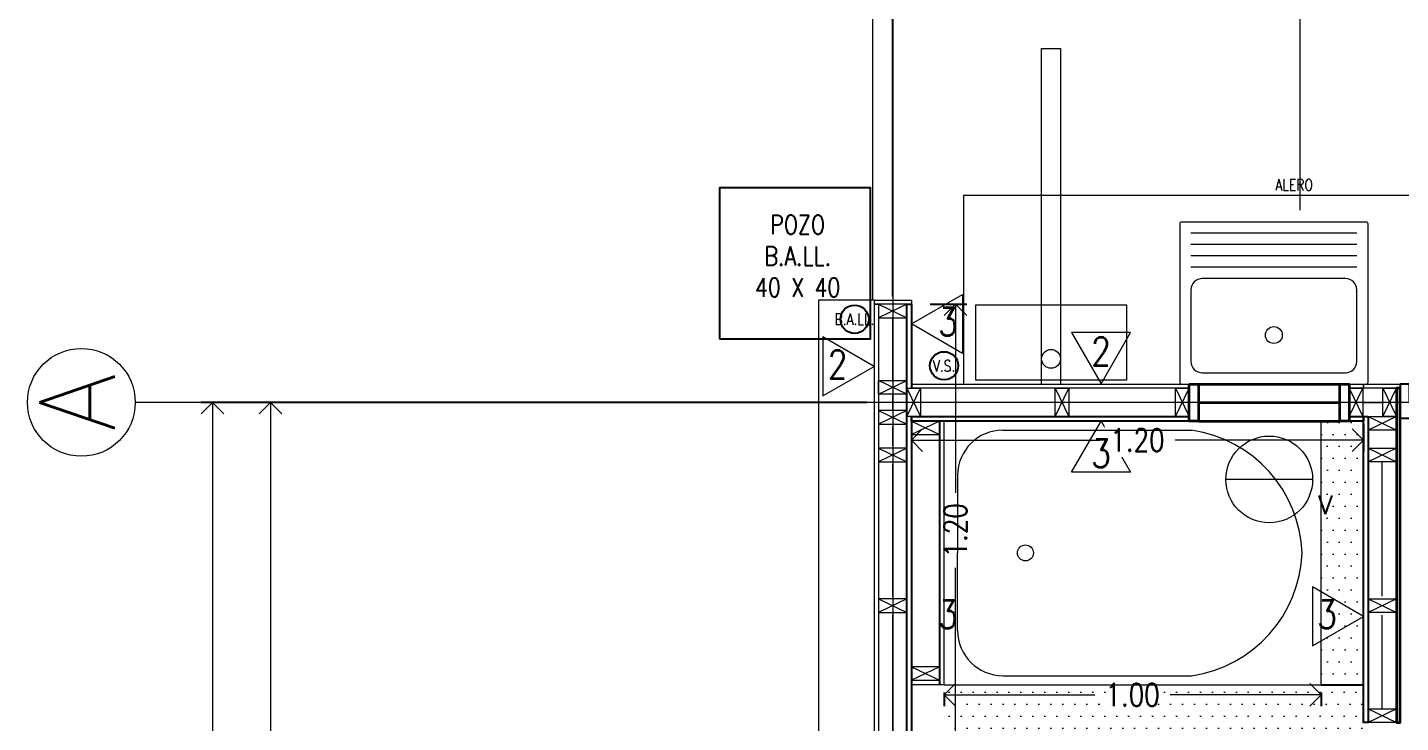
# Model space of a CAD drawing. Header units: metres. Extents: x -2 to 612, y -64 to 156.
# Drawn here: x 455.202 to 458.846, y 29.352 to 31.196 of the extents above; entities that cross this region are included whole.
import ezdxf
from ezdxf.enums import TextEntityAlignment as Align

# ---------------------------------------------------------------- set-up
doc = ezdxf.new("R2010")
doc.units = ezdxf.units.M
doc.header["$LTSCALE"] = 5
doc.header["$MEASUREMENT"] = 0
doc.linetypes.add('HIDDEN', pattern=[0.375, 0.25, -0.125])
doc.layers.get('0').update_dxf_attribs({"color": 30})
doc.layers.get('DEFPOINTS').update_dxf_attribs({"color": 210})
for name, color, linetype, lineweight in [('A-ANNO-DIMS', 3, 'Continuous', 18), ('A-ANNO-SYMB', 3, 'Continuous', 18), ('A-ANNO-TEXT', 3, 'Continuous', 18), ('A-DETL-MBND', 3, 'Continuous', 18), ('A-DETL-MCUT', 4, 'Continuous', 25), ('A-DOOR-FULL', 4, 'Continuous', 25), ('A-DOOR-SYMB', 3, 'Continuous', 18), ('A-ELEV-IDEN', 3, 'Continuous', 18), ('A-ELEV-MBE1', 7, 'Continuous', 35), ('A-ELEV-MBE2', 4, 'Continuous', 25), ('A-FLOR-PATT', 8, 'Continuous', 18), ('A-FURN', 8, 'Continuous', 18), ('A-SECT-MCUT', 7, 'Continuous', 35), ('A-WALL-PATT', 8, 'Continuous', 18), ('A-WALL-STUD', 3, 'Continuous', 18)]:
    doc.layers.add(name, color=color, linetype=linetype, lineweight=lineweight)
doc.styles.add('E-ROMANS', font='romans.shx', dxfattribs={"width": 0.8})
doc.linetypes.add('BATTING', pattern='A,0.0001,-0.1,[134,ltypeshp.shx,S=0.1,R=0,X=-0.1,Y=0],-0.2,[134,ltypeshp.shx,S=0.1,R=180,X=0.1,Y=0],-0.1', length=0.4001)
doc.dimstyles.new('E-0050_ARW_12', dxfattribs={"dimscale": 0.001, "dimtxt": 60, "dimasz": 60, "dimexe": 30, "dimexo": 20, "dimgap": 30, "dimtad": 0, "dimzin": 0, "dimdsep": 46, "dimtxsty": 'E-ROMANS', "dimblk": 'OPEN90', "dimcen": 30, "dimclrd": 256, "dimclre": 256, "dimclrt": 256, "dimadec": 0, "dimazin": 0, "dimtfac": 1, "dimtmove": 1, "dimatfit": 3, "dimldrblk": 'OPEN90', "dimfxl": 1, "dimtfill": 1, "dimtolj": 1, "dimtzin": 0, "dimlwd": -1, "dimarcsym": 0})

# ---------------------------------------------------------------- blocks, each defined once
blk = doc.blocks.new('_Open90')
at = {"color": 0, "linetype": 'ByBlock', "lineweight": -2}
for p, q in [((0, 0), (-1, 0)), ((-0.5, 0.5), (0, 0)), ((0, 0), (-0.5, -0.5))]:
    blk.add_line(p, q, dxfattribs=at)
blk = doc.blocks.new('*D1603')
at = {"layer": 'A-ANNO-DIMS', "lineweight": -2, "transparency": 16777216}
for p, q in [((457.498, 30.4816), (457.498, 33.0617)), ((460.595, 30.4816), (460.595, 33.0617))]:
    blk.add_line(p, q, dxfattribs=at)
at = {"layer": 'A-ANNO-DIMS', "transparency": 16777216}
for p, q in [((457.558, 33.0317), (458.9434, 33.0317)), ((460.535, 33.0317), (459.1497, 33.0317))]:
    blk.add_line(p, q, dxfattribs=at)
at = {"layer": 'DEFPOINTS', "color": 0, "transparency": 16777216}
for p in [(460.595, 33.0317), (457.498, 30.4616), (460.595, 30.4616)]:
    blk.add_point(p, dxfattribs=at)
at = {"layer": 'A-ANNO-DIMS', "transparency": 16777216, "xscale": 0.06, "yscale": 0.06, "zscale": 0.06, "rotation": 180}
blk.add_blockref('_Open90', (457.498, 33.0317), dxfattribs=at)
at = {"layer": 'A-ANNO-DIMS', "transparency": 16777216, "xscale": 0.06, "yscale": 0.06, "zscale": 0.06}
blk.add_blockref('_Open90', (460.595, 33.0317), dxfattribs=at)
at = {"layer": 'A-ANNO-DIMS', "transparency": 16777216, "insert": (459.0465, 33.0317), "char_height": 0.06, "attachment_point": 5, "style": 'E-ROMANS', "bg_fill": 3, "box_fill_scale": 1.25, "bg_fill_color": 256, "bg_fill_true_color": 13158600, "bg_fill_transparency": 0}
blk.add_mtext('\\A1;3.10', dxfattribs=at)
blk = doc.blocks.new('*D1337')
at = {"layer": 'A-ANNO-DIMS', "lineweight": -2, "transparency": 16777216}
for p, q in [((457.4295, 30.201), (455.8167, 30.201)), ((457.4295, 27.202), (455.8167, 27.202))]:
    blk.add_line(p, q, dxfattribs=at)
at = {"layer": 'A-ANNO-DIMS', "transparency": 16777216}
for p, q in [((455.8467, 30.141), (455.8467, 28.8047)), ((455.8467, 27.262), (455.8467, 28.5984))]:
    blk.add_line(p, q, dxfattribs=at)
at = {"layer": 'DEFPOINTS', "color": 0, "transparency": 16777216}
for p in [(455.8467, 30.201), (457.4495, 30.201), (457.4495, 27.202)]:
    blk.add_point(p, dxfattribs=at)
at = {"layer": 'A-ANNO-DIMS', "transparency": 16777216, "xscale": 0.06, "yscale": 0.06, "zscale": 0.06}
for p, rotation in [((455.8467, 30.201), 90), ((455.8467, 27.202), 270)]:
    blk.add_blockref('_Open90', p, dxfattribs=dict(at, rotation=rotation))
at = {"layer": 'A-ANNO-DIMS', "transparency": 16777216, "insert": (455.8467, 28.7015), "char_height": 0.06, "attachment_point": 5, "rotation": 90, "style": 'E-ROMANS', "bg_fill": 3, "box_fill_scale": 1.25, "bg_fill_color": 256, "bg_fill_true_color": 13158600, "bg_fill_transparency": 0}
blk.add_mtext('\\A1;3.00', dxfattribs=at)
blk = doc.blocks.new('*D1338')
at = {"layer": 'A-ANNO-DIMS', "lineweight": -2, "transparency": 16777216}
for p, q in [((457.4295, 30.201), (455.6632, 30.201)), ((457.4295, 23.299), (455.6632, 23.299))]:
    blk.add_line(p, q, dxfattribs=at)
at = {"layer": 'A-ANNO-DIMS', "transparency": 16777216}
for p, q in [((455.6932, 30.141), (455.6932, 26.852)), ((455.6932, 23.359), (455.6932, 26.648))]:
    blk.add_line(p, q, dxfattribs=at)
at = {"layer": 'DEFPOINTS', "color": 0, "transparency": 16777216}
for p in [(457.4495, 30.201), (455.6932, 23.299), (457.4495, 23.299)]:
    blk.add_point(p, dxfattribs=at)
at = {"layer": 'A-ANNO-DIMS', "transparency": 16777216, "xscale": 0.06, "yscale": 0.06, "zscale": 0.06}
for p, rotation in [((455.6932, 30.201), 90), ((455.6932, 23.299), 270)]:
    blk.add_blockref('_Open90', p, dxfattribs=dict(at, rotation=rotation))
at = {"layer": 'A-ANNO-DIMS', "transparency": 16777216, "insert": (455.6932, 26.75), "char_height": 0.06, "attachment_point": 5, "rotation": 90, "style": 'E-ROMANS', "bg_fill": 3, "box_fill_scale": 1.25, "bg_fill_color": 256, "bg_fill_true_color": 13158600, "bg_fill_transparency": 0}
blk.add_mtext('\\A1;6.90', dxfattribs=at)
blk = doc.blocks.new('*D173')
at = {"layer": 'A-ANNO-DIMS', "lineweight": -2, "transparency": 16777216}
for p, q in [((457.5975, 30.4616), (457.6944, 30.4616)), ((457.5975, 29.2615), (457.6944, 29.2615))]:
    blk.add_line(p, q, dxfattribs=at)
at = {"layer": 'A-ANNO-DIMS', "transparency": 16777216}
for p, q in [((457.6644, 30.4016), (457.6644, 29.9613)), ((457.6644, 29.3215), (457.6644, 29.7618))]:
    blk.add_line(p, q, dxfattribs=at)
at = {"layer": 'DEFPOINTS', "color": 0, "transparency": 16777216}
for p in [(457.5775, 30.4616), (457.6644, 30.4616), (457.5775, 29.2615)]:
    blk.add_point(p, dxfattribs=at)
at = {"layer": 'A-ANNO-DIMS', "transparency": 16777216, "xscale": 0.06, "yscale": 0.06, "zscale": 0.06}
for p, rotation in [((457.6644, 30.4616), 90), ((457.6644, 29.2615), 270)]:
    blk.add_blockref('_Open90', p, dxfattribs=dict(at, rotation=rotation))
at = {"layer": 'A-ANNO-DIMS', "transparency": 16777216, "insert": (457.6644, 29.8615), "char_height": 0.06, "attachment_point": 5, "rotation": 90, "style": 'E-ROMANS', "bg_fill": 3, "box_fill_scale": 1.25, "bg_fill_color": 256, "bg_fill_true_color": 13158600, "bg_fill_transparency": 0}
blk.add_mtext('\\A1;1.20', dxfattribs=at)
blk = doc.blocks.new('*D176')
at = {"layer": 'A-ANNO-DIMS', "lineweight": -2, "transparency": 16777216}
for p, q in [((457.5475, 30.1435), (457.5475, 30.0709)), ((458.7475, 30.1435), (458.7475, 30.0709))]:
    blk.add_line(p, q, dxfattribs=at)
at = {"layer": 'A-ANNO-DIMS', "transparency": 16777216}
for p, q in [((457.6075, 30.1009), (458.0478, 30.1009)), ((458.6875, 30.1009), (458.2472, 30.1009))]:
    blk.add_line(p, q, dxfattribs=at)
at = {"layer": 'DEFPOINTS', "color": 0, "transparency": 16777216}
for p in [(457.5475, 30.1635), (458.7475, 30.1635), (458.7475, 30.1009)]:
    blk.add_point(p, dxfattribs=at)
at = {"layer": 'A-ANNO-DIMS', "transparency": 16777216, "xscale": 0.06, "yscale": 0.06, "zscale": 0.06, "rotation": 180}
blk.add_blockref('_Open90', (457.5475, 30.1009), dxfattribs=at)
at = {"layer": 'A-ANNO-DIMS', "transparency": 16777216, "xscale": 0.06, "yscale": 0.06, "zscale": 0.06}
blk.add_blockref('_Open90', (458.7475, 30.1009), dxfattribs=at)
at = {"layer": 'A-ANNO-DIMS', "transparency": 16777216, "insert": (458.1475, 30.1009), "char_height": 0.06, "attachment_point": 5, "style": 'E-ROMANS', "bg_fill": 3, "box_fill_scale": 1.25, "bg_fill_color": 256, "bg_fill_true_color": 13158600, "bg_fill_transparency": 0}
blk.add_mtext('\\A1;1.20', dxfattribs=at)
blk = doc.blocks.new('*D177')
at = {"layer": 'A-ANNO-DIMS', "lineweight": -2, "transparency": 16777216}
for p, q in [((457.6345, 29.4315), (457.6345, 29.3952)), ((458.6345, 29.4315), (458.6345, 29.3952))]:
    blk.add_line(p, q, dxfattribs=at)
at = {"layer": 'A-ANNO-DIMS', "transparency": 16777216}
for p, q in [((457.6945, 29.4252), (458.0348, 29.4252)), ((458.5745, 29.4252), (458.2342, 29.4252))]:
    blk.add_line(p, q, dxfattribs=at)
at = {"layer": 'DEFPOINTS', "color": 0, "transparency": 16777216}
for p in [(457.6345, 29.4515), (458.6345, 29.4515), (458.6345, 29.4252)]:
    blk.add_point(p, dxfattribs=at)
at = {"layer": 'A-ANNO-DIMS', "transparency": 16777216, "xscale": 0.06, "yscale": 0.06, "zscale": 0.06, "rotation": 180}
blk.add_blockref('_Open90', (457.6345, 29.4252), dxfattribs=at)
at = {"layer": 'A-ANNO-DIMS', "transparency": 16777216, "xscale": 0.06, "yscale": 0.06, "zscale": 0.06}
blk.add_blockref('_Open90', (458.6345, 29.4252), dxfattribs=at)
at = {"layer": 'A-ANNO-DIMS', "transparency": 16777216, "insert": (458.1345, 29.4252), "char_height": 0.06, "attachment_point": 5, "style": 'E-ROMANS', "bg_fill": 3, "box_fill_scale": 1.25, "bg_fill_color": 256, "bg_fill_true_color": 13158600, "bg_fill_transparency": 0}
blk.add_mtext('\\A1;1.00', dxfattribs=at)

msp = doc.modelspace()

# ---------------------------------------------------------------- linework, layer by layer
at = {"layer": 'A-ANNO-SYMB'}
for p, q in [((457.49803, 33.61894), (457.49803, 21.59535)), ((478.32254, 30.20104), (455.48822, 30.20104)), ((458.69052, 29.45154), (458.74753, 29.45154))]:
    msp.add_line(p, q, dxfattribs=at)
at = {"layer": 'A-ANNO-SYMB', "linetype": 'HIDDEN'}
msp.add_line((457.4455, 30.47255), (457.4455, 32.95053), dxfattribs=at)
at = {"layer": 'A-ANNO-SYMB'}
for centre, radius in [((455.3452, 30.20104), 0.14303), ((457.91822, 30.31637), 0.025), ((457.85028, 29.80152), 0.02126)]:
    msp.add_circle(centre, radius, dxfattribs=at)
at = {"layer": 'A-ANNO-TEXT'}
for points in [[(458.05092, 30.25054), (458.12936, 30.3864), (457.97248, 30.3864)], [(458.05092, 30.15154), (458.12936, 30.01568), (457.97248, 30.01568)], [(458.74753, 29.63319), (458.61167, 29.71163), (458.61167, 29.55475)]]:
    msp.add_lwpolyline(points, close=True, dxfattribs=at)
at = {"layer": 'A-DETL-MBND'}
msp.add_line((457.44953, 30.46155), (457.44953, 30.47255), dxfattribs=at)
for points in [[(457.44953, 30.47255), (457.54752, 30.47255), (457.54752, 30.46155), (457.44953, 30.46155)], [(457.44953, 26.86154), (457.44953, 30.46155), (457.46053, 30.46155), (457.46053, 26.86154)], [(458.28453, 30.23854), (457.54753, 30.23854), (457.54753, 30.24954), (458.28453, 30.24954)], [(458.70953, 30.24954), (458.74753, 30.24954), (458.74753, 30.23854), (458.70953, 30.23854)], [(458.84454, 30.24953), (458.84454, 30.23854), (458.74753, 30.23854), (458.74753, 30.24954), (458.84454, 30.24954)]]:
    msp.add_lwpolyline(points, dxfattribs=at)
at = {"layer": 'A-DETL-MCUT'}
for points in [[(457.54753, 30.15862), (457.54753, 29.26154), (457.53553, 29.26154), (457.53553, 30.46155), (457.54753, 30.46155), (457.54753, 30.23854)], [(458.28454, 30.15154), (457.54753, 30.15154), (457.54753, 30.16354), (458.28454, 30.16354)], [(458.70953, 30.16354), (458.74753, 30.16354), (458.74753, 30.15154), (458.70954, 30.15154)]]:
    msp.add_lwpolyline(points, dxfattribs=at)
msp.add_lwpolyline([(458.75953, 30.16354), (458.75953, 29.35154), (458.74753, 29.35154), (458.74753, 30.16354)], close=True, dxfattribs=at)
at = {"layer": 'A-DOOR-FULL'}
msp.add_lwpolyline([(458.86954, 30.24953), (458.84454, 30.24953), (458.84454, 30.15953), (458.88954, 30.15953), (458.88954, 30.20453), (458.86954, 30.20453), (458.86954, 30.24953)], dxfattribs=at)
at = {"layer": 'A-DOOR-SYMB'}
msp.add_lwpolyline([(458.61213, 29.99654), (458.38213, 29.99654)], dxfattribs=at)
at = {"layer": 'A-ELEV-IDEN'}
for points in [[(457.89322, 30.24954), (457.89322, 31.14016), (457.94322, 31.14016), (457.94322, 30.24954)], [(457.44953, 30.47255), (457.30152, 30.47255), (457.30152, 22.95054), (457.44953, 22.95054)]]:
    msp.add_lwpolyline(points, dxfattribs=at)
at = {"layer": 'A-ELEV-MBE1'}
for p, q in [((458.30953, 30.24954), (458.68453, 30.24955)), ((458.30953, 30.20054), (458.68453, 30.20054)), ((458.30954, 30.15154), (458.68454, 30.15154))]:
    msp.add_line(p, q, dxfattribs=at)
for points in [[(458.28453, 30.24954), (458.30953, 30.24954), (458.30954, 30.15154), (458.28454, 30.15154)], [(458.68453, 30.24954), (458.70953, 30.24954), (458.70954, 30.15154), (458.68454, 30.15154)]]:
    msp.add_lwpolyline(points, close=True, dxfattribs=at)
at = {"layer": 'A-ELEV-MBE2', "ltscale": 0.05}
msp.add_lwpolyline([(457.03874, 30.36987), (457.43874, 30.36987), (457.43874, 30.76987), (457.03874, 30.76987)], close=True, dxfattribs=at)
for centre in [(457.39677, 30.4214), (457.63439, 30.298)]:
    msp.add_circle(centre, 0.0375, dxfattribs=at)
at = {"layer": 'A-FLOR-PATT', "linetype": 'BATTING', "ltscale": 0.11}
msp.add_lwpolyline([(458.79713, 29.84499), (458.79713, 29.84555)], dxfattribs=at)
at = {"layer": 'A-FURN', "ltscale": 0.25}
for p, q in [((458.31953, 30.27954), (458.69953, 30.27954)), ((458.26453, 30.24954), (458.75453, 30.24954))]:
    msp.add_line(p, q, dxfattribs=at)
msp.add_circle((458.50953, 30.37954), 0.02235, dxfattribs=at)
for centre, radius, start, end in [((458.31953, 30.30954), 0.03, 180, 270), ((458.69953, 30.30954), 0.03, 270, 0), ((458.26453, 30.25454), 0.005, 180, 270), ((458.75453, 30.25454), 0.005, 270, 0)]:
    msp.add_arc(centre, radius, start, end, dxfattribs=at)
at = {"layer": 'A-SECT-MCUT'}
msp.add_lwpolyline([(458.84453, 30.23854), (458.83453, 30.23854), (458.83454, 29.35154), (458.84453, 29.35154)], close=True, dxfattribs=at)
at = {"layer": 'A-WALL-PATT', "ltscale": 0.1}
for p, q in [((457.49803, 30.25904), (457.49803, 30.42555)), ((457.49803, 30.17904), (457.49803, 30.22304)), ((457.92253, 30.20104), (457.57153, 30.20104)), ((458.24853, 30.20104), (457.97253, 30.20104)), ((458.74553, 30.20104), (458.79853, 30.20104)), ((457.49803, 30.08654), (457.49803, 30.13604)), ((457.49803, 29.68654), (457.49803, 30.03654)), ((458.79703, 29.68654), (458.79703, 30.04354)), ((457.49803, 29.28654), (457.49803, 29.63654)), ((458.79704, 29.38754), (458.79703, 29.63654))]:
    msp.add_line(p, q, dxfattribs=at)
at = {"layer": 'A-WALL-STUD'}
for p, q in [((457.53553, 30.22304), (457.46053, 30.25904)), ((457.46053, 30.22304), (457.53553, 30.25904)), ((458.79853, 30.16354), (458.83453, 30.23854)), ((458.79853, 30.23854), (458.83453, 30.16354)), ((458.75953, 29.67954), (458.83453, 29.64354)), ((458.83453, 29.67954), (458.75953, 29.64354)), ((458.75954, 29.38754), (458.83454, 29.35154)), ((458.83454, 29.38754), (458.75954, 29.35154))]:
    msp.add_line(p, q, dxfattribs=at)
for points in [[(457.53553, 30.22304), (457.46053, 30.22304), (457.46053, 30.25904), (457.53553, 30.25904)], [(458.79853, 30.16354), (458.79853, 30.23854), (458.83453, 30.23854), (458.83453, 30.16354)], [(458.75953, 29.67954), (458.83453, 29.67954), (458.83453, 29.64354), (458.75953, 29.64354)], [(458.75954, 29.38754), (458.83454, 29.38754), (458.83454, 29.35154), (458.75954, 29.35154)]]:
    msp.add_lwpolyline(points, close=True, dxfattribs=at)

# ---------------------------------------------------------------- texts
at = {"layer": 'A-ANNO-TEXT', "attachment_point": 5, "style": 'E-ROMANS'}
for s, insert, char_height in [('\\pi-0.09,l0.09,t0.09;ALERO', (458.56331, 30.77801), 0.03), ('\\pi-0.15,l0.15,t0.15;POZO\\PB.A.LL.\\P40 X 40', (457.24585, 30.58922), 0.05), ('\\pi-0.09,l0.09,t0.09;B.A.LL.', (457.39677, 30.4214), 0.03), ('\\pi-0.09,l0.09,t0.09;V.S.', (457.63439, 30.298), 0.03)]:
    msp.add_mtext(s, dxfattribs=dict(at, insert=insert, char_height=char_height))
at = {"layer": 'A-ANNO-TEXT', "char_height": 0.075, "attachment_point": 5, "style": 'E-ROMANS'}
for s, insert, rotation in [('\\pi-0.45,l0.45,t0.45;2', (458.05092, 30.33629), 0.00048), ('\\pi-0.45,l0.45,t0.45;2', (457.35162, 30.30217), 0.00048), ('\\pi-0.45,l0.45,t0.45;3', (458.05092, 30.06579), 359.99952), ('\\pi-0.45,l0.45,t0.45;3', (457.64443, 29.63884), 359.99952), ('\\pi-0.45,l0.45,t0.45;3', (458.65062, 29.63884), 0.00048)]:
    msp.add_mtext(s, dxfattribs=dict(at, insert=insert, rotation=rotation))
at = {"layer": 'A-ANNO-TEXT', "style": 'E-ROMANS'}
msp.add_attdef('A', text='0.00', height=0.2, rotation=90, dxfattribs=at).set_placement((455.33406, 30.20104), align=Align.MIDDLE_CENTER)
msp.add_attdef('V', text='V', height=0.05, dxfattribs=at).set_placement((458.64576, 29.88922), align=Align.BOTTOM_CENTER)

# ---------------------------------------------------------------- next in the draw order: dimensions: what is measured, and where the dimension line sits
at = {"layer": 'A-ANNO-DIMS'}
dim = msp.add_linear_dim(base=(460.59502, 33.03166), p1=(457.49803, 30.46155), p2=(460.59502, 30.46155), dimstyle='E-0050_ARW_12', dxfattribs=at)
dim.commit()
dim.dimension.update_dxf_attribs({"geometry": '*D1603', "text_midpoint": (459.04653, 33.03166)})
dim = msp.add_linear_dim(base=(455.8467, 30.20104), p1=(457.44953, 27.20204), p2=(457.44953, 30.20104), angle=90, dimstyle='E-0050_ARW_12', dxfattribs=at)
dim.commit()
dim.dimension.update_dxf_attribs({"geometry": '*D1337', "text_midpoint": (455.8467, 28.70154)})

# ---------------------------------------------------------------- next in the draw order: linework, layer by layer
at = {"layer": 'A-ANNO-SYMB'}
msp.add_line((458.579, 30.71062), (458.579, 32.3989), dxfattribs=at)
msp.add_lwpolyline([(457.71822, 30.45953), (458.11822, 30.45953), (458.11822, 30.25953), (457.71822, 30.25953)], close=True, dxfattribs=at)
at = {"layer": 'A-ANNO-TEXT'}
msp.add_lwpolyline([(457.54753, 30.40915), (457.68339, 30.48758), (457.68339, 30.33071)], close=True, dxfattribs=at)
at = {"layer": 'A-ELEV-IDEN'}
msp.add_lwpolyline([(459.59454, 30.24953), (459.59454, 30.74953), (457.68603, 30.74953), (457.68603, 30.24954)], dxfattribs=at)
at = {"layer": 'A-FURN', "ltscale": 0.25}
for p, q in [((458.75453, 30.67954), (458.26453, 30.67954)), ((458.25953, 30.67454), (458.25953, 30.25454)), ((458.72953, 30.64954), (458.28953, 30.64954)), ((458.75953, 30.25454), (458.75953, 30.67454)), ((458.72953, 30.61954), (458.28953, 30.61954)), ((458.72953, 30.58954), (458.28953, 30.58954)), ((458.72953, 30.55954), (458.28953, 30.55954)), ((458.28953, 30.49954), (458.28953, 30.30954)), ((458.69953, 30.52954), (458.31953, 30.52954)), ((458.72953, 30.30954), (458.72953, 30.49954))]:
    msp.add_line(p, q, dxfattribs=at)
for centre, radius, start, end in [((458.26453, 30.67454), 0.005, 90, 180), ((458.75453, 30.67454), 0.005, 0, 90), ((458.31953, 30.49954), 0.03, 90, 180), ((458.69953, 30.49954), 0.03, 0, 90)]:
    msp.add_arc(centre, radius, start, end, dxfattribs=at)
at = {"layer": 'A-WALL-STUD'}
for p, q in [((457.53553, 30.46155), (457.46053, 30.42555)), ((457.46053, 30.46155), (457.53553, 30.42555))]:
    msp.add_line(p, q, dxfattribs=at)
msp.add_lwpolyline([(457.53553, 30.46155), (457.46053, 30.46155), (457.46053, 30.42555), (457.53553, 30.42555)], close=True, dxfattribs=at)

# ---------------------------------------------------------------- next in the draw order: texts
at = {"layer": 'A-ANNO-TEXT', "insert": (457.64443, 30.4148), "char_height": 0.075, "attachment_point": 5, "rotation": 359.99952, "style": 'E-ROMANS'}
msp.add_mtext('\\pi-0.45,l0.45,t0.45;3', dxfattribs=at)

# ---------------------------------------------------------------- next in the draw order: dimensions: what is measured, and where the dimension line sits
at = {"layer": 'A-ANNO-DIMS'}
dim = msp.add_linear_dim(base=(455.69323, 23.29904), p1=(457.44953, 30.20104), p2=(457.44953, 23.29904), angle=90, dimstyle='E-0050_ARW_12', dxfattribs=at)
dim.commit()
dim.dimension.update_dxf_attribs({"geometry": '*D1338', "text_midpoint": (455.69323, 26.75004)})

# ---------------------------------------------------------------- next in the draw order: linework, layer by layer
at = {"layer": 'A-ANNO-TEXT'}
msp.add_lwpolyline([(457.44853, 30.29652), (457.31267, 30.37496), (457.31267, 30.21808)], close=True, dxfattribs=at)
at = {"layer": 'A-WALL-STUD'}
for p, q in [((457.53553, 29.67954), (457.46053, 29.64354)), ((457.46053, 29.67954), (457.53553, 29.64354))]:
    msp.add_line(p, q, dxfattribs=at)
msp.add_lwpolyline([(457.53553, 29.67954), (457.46053, 29.67954), (457.46053, 29.64354), (457.53553, 29.64354)], close=True, dxfattribs=at)

# ---------------------------------------------------------------- next in the draw order: dimensions: what is measured, and where the dimension line sits
at = {"layer": 'A-ANNO-DIMS'}
dim = msp.add_linear_dim(base=(457.66439, 30.46155), p1=(457.57753, 29.26154), p2=(457.57752, 30.46155), angle=90, dimstyle='E-0050_ARW_12', dxfattribs=at)
dim.commit()
dim.dimension.update_dxf_attribs({"geometry": '*D173', "text_midpoint": (457.66439, 29.86155)})

# ---------------------------------------------------------------- next in the draw order: linework, layer by layer
at = {"layer": 'A-ANNO-SYMB'}
for p in [(457.67028, 30.00721), (457.67028, 29.59582)]:
    msp.add_line(p, (457.67028, 29.80152), dxfattribs=at)

# ---------------------------------------------------------------- next in the draw order: dimensions: what is measured, and where the dimension line sits
at = {"layer": 'A-ANNO-DIMS'}
for base, p1, p2, picture, middle in [((458.74753, 30.10086), (457.54753, 30.16354), (458.74753, 30.16354), '*D176', (458.14753, 30.10086)), ((458.63452, 29.42518), (457.63452, 29.45152), (458.63452, 29.45154), '*D177', (458.13452, 29.42518))]:
    dim = msp.add_linear_dim(base=base, p1=p1, p2=p2, dimstyle='E-0050_ARW_12', dxfattribs=at)
    dim.commit()
    dim.dimension.update_dxf_attribs({"geometry": picture, "text_midpoint": middle})

# ---------------------------------------------------------------- next in the draw order: hatches: boundary and pattern name
at = {"layer": 'A-FLOR-PATT'}
h = msp.add_hatch(dxfattribs=at)
h.set_pattern_fill('DOTS', color=256, scale=0.02, style=0)
h.set_pattern_definition([(0, (-12.598085, -1.697348), (0.015875, 0.03175), [0, -0.03175])])
h.paths.add_polyline_path([(458.74753, 30.15153), (458.63452, 30.15153), (458.63452, 29.45154), (458.74753, 29.45154)])
h = msp.add_hatch(dxfattribs=at)
h.set_pattern_fill('DOTS', color=256, scale=0.02, style=0)
h.set_pattern_definition([(0, (-6.299042, 0), (0.015875, 0.03175), [0, -0.03175])])
h.paths.add_polyline_path([(458.23453, 27.95154), (457.63453, 27.95154), (457.63453, 27.81579), (457.72479, 27.81579, -0.046919), (457.80476, 27.80827, -0.3361223), (457.83716, 27.77241, -0.0097099), (457.84545, 27.6958, -0.2752917), (457.84786, 27.70032), (457.89641, 27.72966, -0.1434124), (458.06335, 27.75346, -0.074669), (458.1656, 27.72418, -0.2371548), (458.23453, 27.60154)])
h.paths.add_polyline_path([(458.08453, 29.00154), (458.08444, 28.98616), (458.084, 28.96265), (458.08401, 28.96284, 0.003903), (458.084, 28.96245), (458.084, 28.96265), (458.08323, 28.94008), (458.08324, 28.94027, 0.0036586), (458.08322, 28.9399), (458.08323, 28.94008), (458.08222, 28.91955), (458.08223, 28.91976, 0.0041794), (458.08221, 28.91934), (458.08222, 28.91955), (458.08086, 28.89883), (458.07879, 28.87891), (458.0761, 28.8604), (458.07298, 28.84346), (458.06977, 28.83088), (458.06535, 28.81869), (458.06057, 28.80854), (458.05441, 28.79806), (458.04727, 28.78815), (458.03914, 28.77888), (458.02826, 28.7688), (458.01776, 28.76098), (458.00678, 28.75441), (457.99355, 28.74827), (457.97986, 28.74367), (457.95582, 28.73769), (457.93178, 28.73304), (457.89776, 28.72861), (457.87815, 28.72718), (457.85356, 28.72655), (457.81674, 28.72763), (457.7856, 28.7294), (457.74716, 28.7325), (457.72227, 28.73504), (457.68618, 28.73947), (457.63453, 28.747), (457.63453, 28.65154), (458.08453, 28.65154)], flags=17)
h.paths.add_polyline_path([(458.08453, 29.12081), (458.08453, 28.65154), (458.40959, 28.65154), (458.40959, 28.71763, -0.1909811)], flags=16)
h.paths.add_polyline_path([(457.89641, 27.47341), (457.84786, 27.50275, -0.2625714), (457.84545, 27.50703), (457.84545, 27.60154), (457.84453, 27.60154, -0.0215593), (457.83716, 27.43066, -0.3361223), (457.80476, 27.3948, -0.046919), (457.72479, 27.38728), (457.63453, 27.38728), (457.63453, 27.25154), (458.19537, 27.25154), (458.11809, 27.3854), (458.23453, 27.3854), (458.23453, 27.60154, -0.2371548), (458.1656, 27.4789, -0.074669), (458.06335, 27.44961, -0.1434124)])
h.paths.add_polyline_path([(458.08453, 29.12081), (458.08453, 29.01513, -0.0161476), (458.08445, 29.01675), (458.08444, 29.01691), (458.08453, 29.00154), (458.08453, 29.03595, -0.0432161), (458.08401, 29.04023), (458.084, 29.04043), (458.08444, 29.01691), (458.08444, 29.01708, 0.0194451), (458.08453, 29.01513), (458.08453, 28.65154), (458.40959, 28.65154), (458.40959, 28.71763, -0.1909811)], flags=17)
h.paths.add_polyline_path([(458.08453, 28.95684, -0.0565239), (458.084, 28.96245), (458.084, 28.96265), (458.08323, 28.94008), (458.08324, 28.94027, 0.0036586), (458.08322, 28.9399), (458.08323, 28.94008), (458.08222, 28.91955), (458.08223, 28.91976, 0.0041794), (458.08221, 28.91934), (458.08222, 28.91955), (458.08086, 28.89883), (458.07879, 28.87891), (458.0761, 28.8604), (458.07298, 28.84346), (458.06977, 28.83088), (458.06535, 28.81869), (458.06057, 28.80854), (458.05441, 28.79806), (458.04727, 28.78815), (458.03914, 28.77888), (458.02826, 28.7688), (458.01776, 28.76098), (458.00678, 28.75441), (457.99355, 28.74827), (457.97986, 28.74367), (457.95582, 28.73769), (457.93178, 28.73304), (457.89776, 28.72861), (457.87815, 28.72718), (457.85356, 28.72655), (457.81674, 28.72763), (457.7856, 28.7294), (457.74716, 28.7325), (457.72227, 28.73504), (457.68618, 28.73947), (457.63453, 28.747), (457.63453, 28.65154), (458.08453, 28.65154)], flags=16)
h.paths.add_polyline_path([(458.05453, 29.32654), (458.40959, 29.32654), (458.40959, 29.35154), (457.63453, 29.35154), (457.63453, 29.25607), (457.68618, 29.2636), (457.72227, 29.26804), (457.74716, 29.27058), (457.7856, 29.27367), (457.81674, 29.27544), (457.85356, 29.27653), (457.87815, 29.27589), (457.89776, 29.27446), (457.93178, 29.27003), (457.95582, 29.26538), (457.97986, 29.25941), (457.99355, 29.2548), (458.00678, 29.24866), (458.01776, 29.24209), (458.02826, 29.23427), (458.03914, 29.22419), (458.04727, 29.21492), (458.05441, 29.20501), (458.06057, 29.19453), (458.06535, 29.18439), (458.06977, 29.17219), (458.07298, 29.15961), (458.0761, 29.14268), (458.07879, 29.12416), (458.08086, 29.10424), (458.08222, 29.08352), (458.08221, 29.08373, 0.0041794), (458.08223, 29.08331), (458.08222, 29.08352), (458.08323, 29.06299), (458.08322, 29.06317, 0.0036586), (458.08324, 29.06281), (458.08323, 29.06299), (458.084, 29.04043), (458.08444, 29.01691), (458.08444, 29.01708, 0.0032964), (458.08445, 29.01675), (458.08444, 29.01691), (458.08453, 29.00154), (458.08444, 28.98616), (458.084, 28.96265), (458.08401, 28.96284, 0.003903), (458.084, 28.96245), (458.084, 28.96265), (458.08323, 28.94008), (458.08324, 28.94027, 0.0036586), (458.08322, 28.9399), (458.08323, 28.94008), (458.08222, 28.91955), (458.08223, 28.91976, 0.0041794), (458.08221, 28.91934), (458.08222, 28.91955), (458.08086, 28.89883), (458.07879, 28.87891), (458.0761, 28.8604), (458.07298, 28.84346), (458.06977, 28.83088), (458.06535, 28.81869), (458.06057, 28.80854), (458.05441, 28.79806), (458.04727, 28.78815), (458.03914, 28.77888), (458.02826, 28.7688), (458.01776, 28.76098), (458.00678, 28.75441), (457.99355, 28.74827), (457.97986, 28.74367), (457.95582, 28.73769), (457.93178, 28.73304), (457.89776, 28.72861), (457.87815, 28.72718), (457.85356, 28.72655), (457.81674, 28.72763), (457.7856, 28.7294), (457.74716, 28.7325), (457.72227, 28.73504), (457.68618, 28.73947), (457.63453, 28.747), (457.63453, 28.65154), (458.40959, 28.65154), (458.40959, 28.71763, -0.2521591), (458.05453, 29.28154)])
h.paths.add_polyline_path([(458.73453, 29.35154), (458.40959, 29.35154), (458.40959, 29.32654), (458.73453, 29.32654)], flags=17)
h.paths.add_polyline_path([(458.74753, 29.45152), (458.73452, 29.45152), (458.40959, 29.45152), (458.40959, 29.35154), (458.73453, 29.35154), (458.73453, 29.32654), (458.75453, 29.32654), (458.75453, 29.35154), (458.74753, 29.35154)])
h.paths.add_polyline_path([(458.40959, 29.45152), (457.63452, 29.45152), (457.63452, 29.35154), (458.40959, 29.35154)])
h.paths.add_polyline_path([(458.73453, 29.28154), (458.40959, 29.28154), (458.40959, 29.0086, -0.612993), (458.58231, 28.92066, -0.612993), (458.40959, 28.83271), (458.40959, 28.71763, 0.0619034), (458.56982, 28.65154), (458.73453, 28.65154)])
h.paths.add_polyline_path([(458.40959, 29.28154), (458.08453, 29.28154), (458.08453, 29.12081, 0.1909811), (458.40959, 28.71763), (458.40959, 28.83271, -0.239931), (458.36481, 28.92066, -0.239931), (458.40959, 29.0086)], flags=17)
h.paths.add_polyline_path([(458.75453, 29.28154), (458.73453, 29.28154), (458.73453, 28.65154), (458.73453, 28.65154), (458.73453, 28.62685, 0.0071183), (458.75453, 28.62654)])
h.paths.add_polyline_path([(458.40959, 28.65154), (457.63453, 28.65154), (457.63453, 28.60154), (458.22953, 28.60154), (458.22953, 28.00154), (457.63453, 28.00154), (457.63453, 27.95154), (458.40959, 27.95154), (458.40959, 28.08436), (458.34246, 28.08436), (458.30879, 28.14267), (458.34246, 28.20098), (458.40959, 28.20098), (458.40959, 28.23304), (458.31987, 28.23304), (458.31987, 28.34554), (458.40959, 28.34554)])
h.paths.add_polyline_path([(458.73453, 28.62685, -0.0594632), (458.56982, 28.65154), (458.40959, 28.65154), (458.40959, 28.34554), (458.43237, 28.34554), (458.43237, 28.23304), (458.40959, 28.23304), (458.40959, 28.20133), (458.44345, 28.14267), (458.40959, 28.08402), (458.40959, 27.95154), (458.73453, 27.95154), (458.73453, 28.08439), (458.61217, 28.01374), (458.61217, 28.17062), (458.73453, 28.09997)])
h.paths.add_polyline_path([(458.40959, 27.95154), (458.23453, 27.95154), (458.23453, 27.3854), (458.27496, 27.3854), (458.23453, 27.31536), (458.23453, 27.25154), (458.40959, 27.25154)])
h.paths.add_polyline_path([(457.84545, 27.50703), (457.84545, 27.60154), (457.84545, 27.69604, -0.2625714), (457.84786, 27.70032), (457.84786, 27.70032, 0.2626065), (457.84545, 27.69604), (457.84545, 27.60154), (457.84545, 27.50703, 0.2625714), (457.84786, 27.50275), (457.84786, 27.50275, -0.2626065)])
h.paths.add_polyline_path([(458.73453, 27.95154), (458.40959, 27.95154), (458.40959, 27.25154), (458.73453, 27.25154)])
h.paths.add_polyline_path([(457.78695, 28.55578), (457.78695, 28.76183), (457.64612, 28.76183), (457.64612, 28.55578)], flags=25)
h.paths.add_polyline_path([(458.09285, 29.30261), (458.2989, 29.30261), (458.2989, 29.44345), (458.09285, 29.44345)], flags=9)
h.paths.add_polyline_path([(457.91906, 27.76844), (458.44513, 27.76844), (458.44513, 28.02844), (457.91906, 28.02844)], flags=25)
h.paths.add_polyline_path([(458.68632, 27.81455), (458.68632, 28.02061), (458.54549, 28.02061), (458.54549, 27.81455)], flags=9)
h.paths.add_polyline_path([(457.78695, 27.35578), (457.78695, 27.56183), (457.64612, 27.56183), (457.64612, 27.35578)], flags=24)
h.paths.add_polyline_path([(458.04066, 27.41297), (458.24671, 27.41297), (458.24671, 27.5538), (458.04066, 27.5538)], flags=24)
h.paths.add_polyline_path([(457.78695, 27.35578), (457.78695, 27.56183), (457.64612, 27.56183), (457.64612, 27.35578)], flags=24)
h.paths.add_polyline_path([(458.04066, 27.41297), (458.24671, 27.41297), (458.24671, 27.5538), (458.04066, 27.5538)], flags=25)
h.paths.add_polyline_path([(457.78695, 28.55578), (457.78695, 28.76183), (457.64612, 28.76183), (457.64612, 28.55578)], flags=25)
h.paths.add_polyline_path([(457.91906, 27.76844), (458.44513, 27.76844), (458.44513, 28.02844), (457.91906, 28.02844)], flags=24)

# ---------------------------------------------------------------- next in the draw order: linework, layer by layer
at = {"layer": 'A-ANNO-SYMB'}
for p, q in [((457.63452, 29.45152), (457.63452, 30.15152)), ((458.63452, 29.45152), (458.63452, 30.15152)), ((457.79028, 30.12721), (458.29123, 30.12721)), ((457.79028, 29.47582), (458.29123, 29.47582)), ((457.63452, 29.45152), (457.54753, 29.45152)), ((457.63452, 29.45152), (458.63452, 29.45152))]:
    msp.add_line(p, q, dxfattribs=at)
for centre, radius, start, end in [((457.79028, 30.00721), 0.12, 90, 180), ((458.24198, 29.78797), 0.3428, 2.26479, 81.74057), ((458.24198, 29.81506), 0.3428, 278.25943, 357.73521), ((457.79028, 29.59582), 0.12, 180, 270)]:
    msp.add_arc(centre, radius, start, end, dxfattribs=at)
at = {"layer": 'A-DETL-MCUT'}
for p, q in [((457.62252, 30.15154), (457.62252, 29.45152)), ((458.63452, 29.45152), (458.74753, 29.45152))]:
    msp.add_line(p, q, dxfattribs=at)
at = {"layer": 'A-DOOR-SYMB'}
msp.add_circle((458.49713, 29.99654), 0.115, dxfattribs=at)
at = {"layer": 'A-WALL-STUD'}
for p, q in [((457.53553, 30.16354), (457.57153, 30.23854)), ((457.53553, 30.23854), (457.57153, 30.16354)), ((457.92953, 30.16354), (457.96553, 30.23854)), ((457.92953, 30.23854), (457.96553, 30.16354)), ((458.24853, 30.16354), (458.28453, 30.23854)), ((458.24853, 30.23854), (458.28453, 30.16354)), ((458.70953, 30.16354), (458.74553, 30.23854)), ((458.70953, 30.23854), (458.74553, 30.16354)), ((457.53553, 30.17904), (457.46053, 30.14304)), ((457.46053, 30.17904), (457.53553, 30.14304)), ((457.62253, 30.15154), (457.54753, 30.11554)), ((457.54753, 30.15154), (457.62253, 30.11554)), ((458.75953, 30.16354), (458.83453, 30.12754)), ((458.83453, 30.16354), (458.75953, 30.12754)), ((457.53553, 30.07954), (457.46053, 30.04354)), ((457.46053, 30.07954), (457.53553, 30.04354)), ((458.75953, 30.07954), (458.83453, 30.04354)), ((458.83453, 30.07954), (458.75953, 30.04354)), ((457.62252, 29.49952), (457.54752, 29.46352)), ((457.54752, 29.49952), (457.62252, 29.46352))]:
    msp.add_line(p, q, dxfattribs=at)
for points in [[(457.53553, 30.16354), (457.53553, 30.23854), (457.57153, 30.23854), (457.57153, 30.16354)], [(457.92953, 30.16354), (457.92953, 30.23854), (457.96553, 30.23854), (457.96553, 30.16354)], [(458.24853, 30.16354), (458.24853, 30.23854), (458.28453, 30.23854), (458.28453, 30.16354)], [(458.70953, 30.16354), (458.70953, 30.23854), (458.74553, 30.23854), (458.74553, 30.16354)], [(457.53553, 30.17904), (457.46053, 30.17904), (457.46053, 30.14304), (457.53553, 30.14304)], [(457.62253, 30.15154), (457.54753, 30.15154), (457.54753, 30.11554), (457.62253, 30.11554)], [(458.75953, 30.16354), (458.83453, 30.16354), (458.83453, 30.12754), (458.75953, 30.12754)], [(457.53553, 30.07954), (457.46053, 30.07954), (457.46053, 30.04354), (457.53553, 30.04354)], [(458.75953, 30.07954), (458.83453, 30.07954), (458.83453, 30.04354), (458.75953, 30.04354)], [(457.62252, 29.49952), (457.54752, 29.49952), (457.54752, 29.46352), (457.62252, 29.46352)]]:
    msp.add_lwpolyline(points, close=True, dxfattribs=at)

doc.saveas('drawing.dxf')
